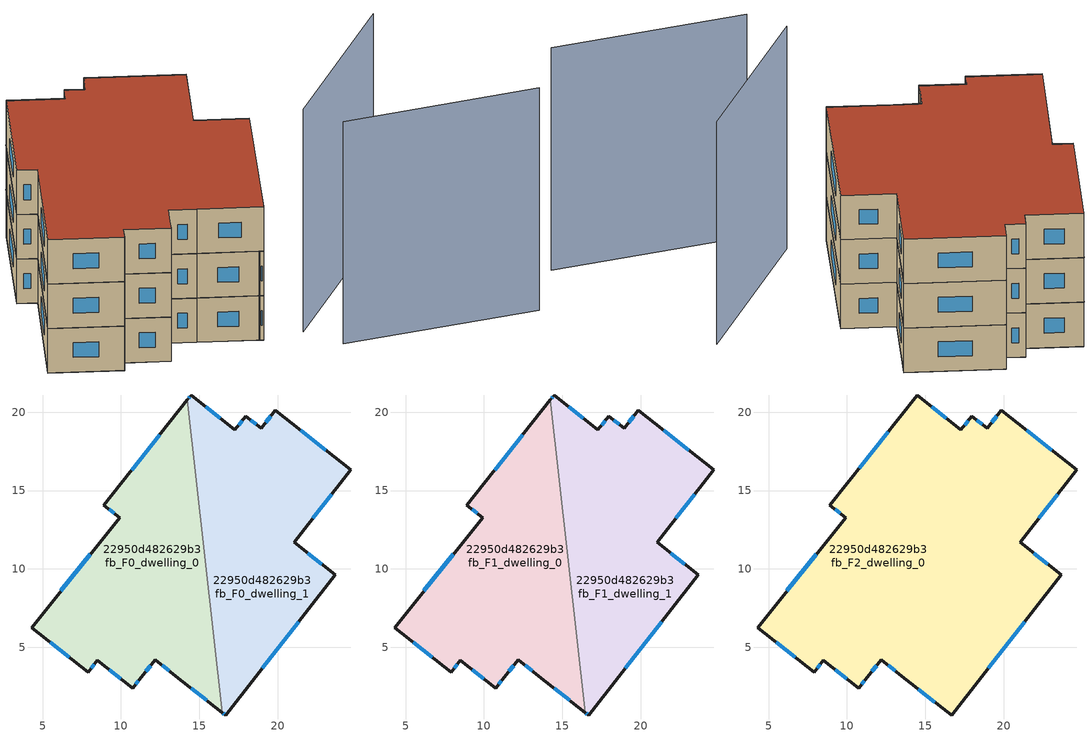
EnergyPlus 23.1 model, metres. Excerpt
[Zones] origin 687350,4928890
22950d482629b3fb_F0_dwelling_0
 floor ground (EU_floor_Construction): 16.48,0.84 14.24,20.79 8.92,14.06 9.91,13.28 4.3,6.26 7.91,3.42 8.5,4.17 10.75,2.39 11.3,3.11 12.18,4.21 13.51,3.17 z0
 wall outside (EU_wall_Construction): 16.48,0.84 13.51,3.17 12.18,4.21 11.3,3.11 10.75,2.39 8.5,4.17 7.91,3.42 4.3,6.26 9.91,13.28 8.92,14.06 14.24,20.79 z0:3
 wall to 22950d482629b3fb_F0_dwelling_1 (EU_wall_Construction): 14.24,20.79 16.48,0.84 z0:3
 window (EU_Window_Construction): 10,2.98 9.25,3.58 / 8.3,3.92 8.11,3.66 / 6.71,4.36 5.5,5.32 / 6.17,8.6 8.04,10.94 / 9.58,13.54 9.25,13.8 / 10.69,16.31 12.47,18.55 / 15.49,1.61 14.5,2.39 / 13.07,3.51 12.62,3.86 / 11.89,3.84 11.59,3.47 / 11.12,2.87 10.93,2.63 z1:2
22950d482629b3fb_F0_dwelling_1
 floor ground (EU_floor_Construction): 16.67,0.68 23.68,9.62 21.04,11.69 24.67,16.31 19.85,20.11 18.95,18.96 17.96,19.75 17.27,18.88 14.48,21.09 14.24,20.79 16.48,0.84 z0
 wall outside (EU_wall_Construction): 14.24,20.79 14.48,21.09 17.27,18.88 17.96,19.75 18.95,18.96 19.85,20.11 24.67,16.31 21.04,11.69 23.68,9.62 16.67,0.68 16.48,0.84 z0:3
 window (EU_Window_Construction): 15.41,20.36 16.34,19.62 / 17.5,19.17 17.73,19.46 / 18.29,19.49 18.62,19.23 / 19.25,19.35 19.55,19.73 / 21.46,18.85 23.06,17.58 / 23.46,14.77 22.25,13.23 / 21.92,11 22.8,10.31 / 21.34,6.64 19.01,3.66 / 16.61,0.74 16.54,0.79 / 14.32,20.89 14.4,20.99 z1:2
22950d482629b3fb_F1_dwelling_0
 floor to 22950d482629b3fb_F0_dwelling_0 (EU_floor_Construction): 16.48,0.84 14.24,20.79 8.92,14.06 9.91,13.28 4.3,6.26 7.91,3.42 8.5,4.17 10.75,2.39 11.3,3.11 12.18,4.21 13.51,3.17 z3
 wall outside (EU_wall_Construction): 16.48,0.84 13.51,3.17 12.18,4.21 11.3,3.11 10.75,2.39 8.5,4.17 7.91,3.42 4.3,6.26 9.91,13.28 8.92,14.06 14.24,20.79 z3:6
 wall to 22950d482629b3fb_F1_dwelling_1 (EU_wall_Construction): 14.24,20.79 16.48,0.84 z3:6
 window (EU_Window_Construction): 10,2.98 9.25,3.58 / 8.3,3.92 8.11,3.66 / 6.71,4.36 5.5,5.32 / 6.17,8.6 8.04,10.94 / 9.58,13.54 9.25,13.8 / 10.69,16.31 12.47,18.55 / 15.49,1.61 14.5,2.39 / 13.07,3.51 12.62,3.86 / 11.89,3.84 11.59,3.47 / 11.12,2.87 10.93,2.63 z4:5
22950d482629b3fb_F1_dwelling_1
 floor to 22950d482629b3fb_F0_dwelling_1 (EU_floor_Construction): 16.67,0.68 23.68,9.62 21.04,11.69 24.67,16.31 19.85,20.11 18.95,18.96 17.96,19.75 17.27,18.88 14.48,21.09 14.24,20.79 16.48,0.84 z3
 wall outside (EU_wall_Construction): 14.24,20.79 14.48,21.09 17.27,18.88 17.96,19.75 18.95,18.96 19.85,20.11 24.67,16.31 21.04,11.69 23.68,9.62 16.67,0.68 16.48,0.84 z3:6
 window (EU_Window_Construction): 15.41,20.36 16.34,19.62 / 17.5,19.17 17.73,19.46 / 18.29,19.49 18.62,19.23 / 19.25,19.35 19.55,19.73 / 21.46,18.85 23.06,17.58 / 23.46,14.77 22.25,13.23 / 21.92,11 22.8,10.31 / 21.34,6.64 19.01,3.66 / 16.61,0.74 16.54,0.79 / 14.32,20.89 14.4,20.99 z4:5
22950d482629b3fb_F2_dwelling_0
 floor to 22950d482629b3fb_F1_dwelling_0 (EU_floor_Construction): 16.48,0.84 14.24,20.79 8.92,14.06 9.91,13.28 4.3,6.26 7.91,3.42 8.5,4.17 10.75,2.39 11.3,3.11 12.18,4.21 13.51,3.17 z6
 floor to 22950d482629b3fb_F1_dwelling_1 (EU_floor_Construction): 16.67,0.68 23.68,9.62 21.04,11.69 24.67,16.31 19.85,20.11 18.95,18.96 17.96,19.75 17.27,18.88 14.48,21.09 14.24,20.79 16.48,0.84 z6
 wall outside (EU_wall_Construction): 12.18,4.21 11.3,3.11 10.75,2.39 8.5,4.17 7.91,3.42 4.3,6.26 9.91,13.28 8.92,14.06 14.48,21.09 17.27,18.88 17.96,19.75 18.95,18.96 19.85,20.11 24.67,16.31 21.04,11.69 23.68,9.62 16.67,0.68 13.51,3.17 12.18,4.21 z6:9
 window (EU_Window_Construction): 11.89,3.84 11.59,3.47 / 11.12,2.87 10.93,2.63 / 10,2.98 9.25,3.58 / 8.3,3.92 8.11,3.66 / 6.71,4.36 5.5,5.32 / 6.17,8.6 8.04,10.94 / 9.58,13.54 9.25,13.8 / 10.77,16.41 12.63,18.75 / 15.41,20.36 16.34,19.62 / 17.5,19.17 17.73,19.46 / 18.29,19.49 18.62,19.23 / 19.25,19.35 19.55,19.73 / 21.46,18.85 23.06,17.58 / 23.46,14.77 22.25,13.23 / 21.92,11 22.8,10.31 / 21.34,6.64 19.01,3.66 / 15.62,1.51 14.56,2.34 / 13.07,3.51 12.62,3.86 z7:8
 roof outside (EU_roof_Construction): 24.67,16.31 21.04,11.69 23.68,9.62 16.67,0.68 13.51,3.17 12.18,4.21 11.3,3.11 10.75,2.39 8.5,4.17 7.91,3.42 4.3,6.26 9.91,13.28 8.92,14.06 14.48,21.09 17.27,18.88 17.96,19.75 18.95,18.96 19.85,20.11 z9
shading: 19.86,-2.87 31.38,-7.56 / 19.13,-0.12 30.47,6.08 z0:15
[Building]
EU S2 Campaign: North Axis=0; Terrain=City; Solar Distribution=FullExterior
[Site:Location]
Bologna: Latitude=44.5; Longitude=11.25; Time Zone=1; Elevation=37
[SizingPeriod:WeatherFileDays]
AnnualSizingPeriod: Begin Month=1; Begin Day of Month=1; End Month=12; End Day of Month=31; Day of Week for Start Day=Monday; Use Weather File Daylight Saving Period=No; Use Weather File Rain and Snow Indicators=No
[MATERIAL]
EU_InternalMass_Material: Roughness=MediumRough; Thickness=0.1; Conductivity=1; Density=1800; Specific Heat=900; Thermal Absorptance=0.9; Solar Absorptance=0.7; Visible Absorptance=0.7
[MATERIAL:NOMASS] Roughness=MediumRough; Thermal Absorptance=0.9; Solar Absorptance=0.7; Visible Absorptance=0.7
Name | Thermal Resistance
EU_wall_NoMass | 0.937881
EU_roof_NoMass | 0.548572
EU_floor_NoMass | 0.71348
[WINDOWMATERIAL:SIMPLEGLAZINGSYSTEM]
EU_Window_SimpleGlazing: UFactor=4.25633; Solar Heat Gain Coefficient=0.85; Visible Transmittance=0.85
[CONSTRUCTION]
EU_wall_Construction: EU_wall_NoMass
EU_roof_Construction: EU_roof_NoMass
EU_floor_Construction: EU_floor_NoMass
EU_InternalMass_Construction: EU_InternalMass_Material
EU_Window_Construction: EU_Window_SimpleGlazing
[ZONE] Type=1; Multiplier=1; Ceiling Height=autocalculate; Floor Area=autocalculate; Part of Total Floor Area=Yes
Name | Volume
22950d482629b3fb_F0_dwelling_0; 22950d482629b3fb_F1_dwelling_0; 22950d482629b3fb_F1_dwelling_1 | 346.542
22950d482629b3fb_F2_dwelling_0 | 693.081
22950d482629b3fb_F0_dwelling_1 | 346.538
[INTERNALMASS] Construction=EU_InternalMass_Construction
Name | Zone or ZoneList | Surface Area
22950d482629b3fb_F0_dwelling_0_EU_InternalMass | 22950d482629b3fb_F0_dwelling_0 | 115.514
22950d482629b3fb_F0_dwelling_1_EU_InternalMass | 22950d482629b3fb_F0_dwelling_1 | 115.513
22950d482629b3fb_F1_dwelling_0_EU_InternalMass | 22950d482629b3fb_F1_dwelling_0 | 115.514
22950d482629b3fb_F1_dwelling_1_EU_InternalMass | 22950d482629b3fb_F1_dwelling_1 | 115.513
22950d482629b3fb_F2_dwelling_0_EU_InternalMass | 22950d482629b3fb_F2_dwelling_0 | 231.028
[OTHEREQUIPMENT] Fuel Type=Electricity; Design Level Calculation Method=Watts/Area; Power per Zone Floor Area=1; Fraction Latent=0; Fraction Radiant=0; Fraction Lost=0; Carbon Dioxide Generation Rate=0; EndUse Subcategory=EU_Step8_InternalGains
Name | Zone or ZoneList or Space or SpaceList | Schedule
EU_Step8_InternalGain_22950d482629b3fb_F0_dwelling_0_f000 | 22950d482629b3fb_F0_dwelling_0 | EU_Step8_GainSchedule_22950d482629b3fb_F0_dwelling_0_f000
EU_Step8_InternalGain_22950d482629b3fb_F0_dwelling_1_f000 | 22950d482629b3fb_F0_dwelling_1 | EU_Step8_GainSchedule_22950d482629b3fb_F0_dwelling_1_f000
EU_Step8_InternalGain_22950d482629b3fb_F1_dwelling_0_f000 | 22950d482629b3fb_F1_dwelling_0 | EU_Step8_GainSchedule_22950d482629b3fb_F1_dwelling_0_f000
EU_Step8_InternalGain_22950d482629b3fb_F1_dwelling_1_f000 | 22950d482629b3fb_F1_dwelling_1 | EU_Step8_GainSchedule_22950d482629b3fb_F1_dwelling_1_f000
EU_Step8_InternalGain_22950d482629b3fb_F2_dwelling_0_f000 | 22950d482629b3fb_F2_dwelling_0 | EU_Step8_GainSchedule_22950d482629b3fb_F2_dwelling_0_f000
[ZONEVENTILATION:DESIGNFLOWRATE] Schedule=EU_AlwaysOn; Design Flow Rate Calculation Method=AirChanges/Hour; Air Changes per Hour=0.687892; Ventilation Type=Natural; Fan Pressure Rise=0; Fan Total Efficiency=1; Constant Term Coefficient=1; Temperature Term Coefficient=0; Velocity Term Coefficient=0; Velocity Squared Term Coefficient=0; Minimum Indoor Temperature=-100; Maximum Indoor Temperature=100; Delta Temperature=-100; Minimum Outdoor Temperature=-100; Maximum Outdoor Temperature=100; Maximum Wind Speed=40
Name | Zone or ZoneList or Space or SpaceList
EU_ConstantAir_22950d482629b3fb_F0_dwelling_0 | 22950d482629b3fb_F0_dwelling_0
EU_ConstantAir_22950d482629b3fb_F0_dwelling_1 | 22950d482629b3fb_F0_dwelling_1
EU_ConstantAir_22950d482629b3fb_F1_dwelling_0 | 22950d482629b3fb_F1_dwelling_0
EU_ConstantAir_22950d482629b3fb_F1_dwelling_1 | 22950d482629b3fb_F1_dwelling_1
EU_ConstantAir_22950d482629b3fb_F2_dwelling_0 | 22950d482629b3fb_F2_dwelling_0
[HVACTEMPLATE:THERMOSTAT] Constant Heating Setpoint=20; Constant Cooling Setpoint=50
EU_HeatOnly_22950d482629b3fb_F0_dwelling_0; EU_HeatOnly_22950d482629b3fb_F0_dwelling_1; EU_HeatOnly_22950d482629b3fb_F1_dwelling_0; EU_HeatOnly_22950d482629b3fb_F1_dwelling_1; EU_HeatOnly_22950d482629b3fb_F2_dwelling_0
[HVACTEMPLATE:ZONE:IDEALLOADSAIRSYSTEM] System Availability Schedule=EU_AlwaysOn; Maximum Heating Supply Air Temperature=50; Minimum Cooling Supply Air Temperature=13; Maximum Heating Supply Air Humidity Ratio=0.0156; Minimum Cooling Supply Air Humidity Ratio=0.0077; Heating Limit=NoLimit; Cooling Limit=NoLimit; Heating Availability Schedule=EU_AlwaysOn; Cooling Availability Schedule=EU_CoolingOff; Dehumidification Control Type=ConstantSensibleHeatRatio; Cooling Sensible Heat Ratio=0.7; Dehumidification Setpoint=60; Humidification Control Type=None; Humidification Setpoint=30; Outdoor Air Method=None; Outdoor Air Flow Rate per Person=0.00944; Outdoor Air Flow Rate per Zone Floor Area=0; Outdoor Air Flow Rate per Zone=0; Demand Controlled Ventilation Type=None; Outdoor Air Economizer Type=NoEconomizer; Heat Recovery Type=None; Sensible Heat Recovery Effectiveness=0.7; Latent Heat Recovery Effectiveness=0.65
Name | Template Thermostat
22950d482629b3fb_F0_dwelling_0 | EU_HeatOnly_22950d482629b3fb_F0_dwelling_0
22950d482629b3fb_F0_dwelling_1 | EU_HeatOnly_22950d482629b3fb_F0_dwelling_1
22950d482629b3fb_F1_dwelling_0 | EU_HeatOnly_22950d482629b3fb_F1_dwelling_0
22950d482629b3fb_F1_dwelling_1 | EU_HeatOnly_22950d482629b3fb_F1_dwelling_1
22950d482629b3fb_F2_dwelling_0 | EU_HeatOnly_22950d482629b3fb_F2_dwelling_0
[SIZING:ZONE] Zone Cooling Design Supply Air Temperature Input Method=SupplyAirTemperature; Zone Cooling Design Supply Air Temperature=13; Zone Heating Design Supply Air Temperature Input Method=SupplyAirTemperature; Zone Heating Design Supply Air Temperature=50; Zone Cooling Design Supply Air Humidity Ratio=0.008; Zone Heating Design Supply Air Humidity Ratio=0.008; Cooling Design Air Flow Method=DesignDay; Cooling Design Air Flow Rate=0; Cooling Minimum Air Flow per Zone Floor Area=0.000762; Cooling Minimum Air Flow=0; Cooling Minimum Air Flow Fraction=0.2; Heating Design Air Flow Method=DesignDay; Heating Design Air Flow Rate=0; Heating Maximum Air Flow per Zone Floor Area=0.002032; Heating Maximum Air Flow=0.141576; Heating Maximum Air Flow Fraction=0.3; Account for Dedicated Outdoor Air System=No; Dedicated Outdoor Air System Control Strategy=NeutralSupplyAir; Dedicated Outdoor Air Low Setpoint Temperature for Design=autosize; Dedicated Outdoor Air High Setpoint Temperature for Design=autosize; Zone Load Sizing Method=Sensible Load Only No Latent Load; Zone Latent Cooling Design Supply Air Humidity Ratio Input Method=HumidityRatioDifference; Zone Cooling Design Supply Air Humidity Ratio Difference=0.005; Zone Latent Heating Design Supply Air Humidity Ratio Input Method=HumidityRatioDifference; Zone Humidification Design Supply Air Humidity Ratio Difference=0.005
22950d482629b3fb_F0_dwelling_0; 22950d482629b3fb_F0_dwelling_1; 22950d482629b3fb_F1_dwelling_0; 22950d482629b3fb_F1_dwelling_1; 22950d482629b3fb_F2_dwelling_0
[SCHEDULE:CONSTANT]
Name | Hourly Value
EU_AlwaysOn | 1
EU_CoolingOff | 0
[SCHEDULE:FILE] Column Number=1; Rows to Skip at Top=0; Number of Hours of Data=8760; Column Separator=Comma; Interpolate to Timestep=No; Minutes per Item=60; Adjust Schedule for Daylight Savings=Yes
Name | File
EU_Step8_GainSchedule_22950d482629b3fb_F0_dwelling_0_f000 | ../../schedules/22950d482629b3fb/22950d482629b3fb_F0_dwelling_0_f000_gain.csv
EU_Step8_GainSchedule_22950d482629b3fb_F0_dwelling_1_f000 | ../../schedules/22950d482629b3fb/22950d482629b3fb_F0_dwelling_1_f000_gain.csv
EU_Step8_GainSchedule_22950d482629b3fb_F1_dwelling_0_f000 | ../../schedules/22950d482629b3fb/22950d482629b3fb_F1_dwelling_0_f000_gain.csv
EU_Step8_GainSchedule_22950d482629b3fb_F1_dwelling_1_f000 | ../../schedules/22950d482629b3fb/22950d482629b3fb_F1_dwelling_1_f000_gain.csv
EU_Step8_GainSchedule_22950d482629b3fb_F2_dwelling_0_f000 | ../../schedules/22950d482629b3fb/22950d482629b3fb_F2_dwelling_0_f000_gain.csv
